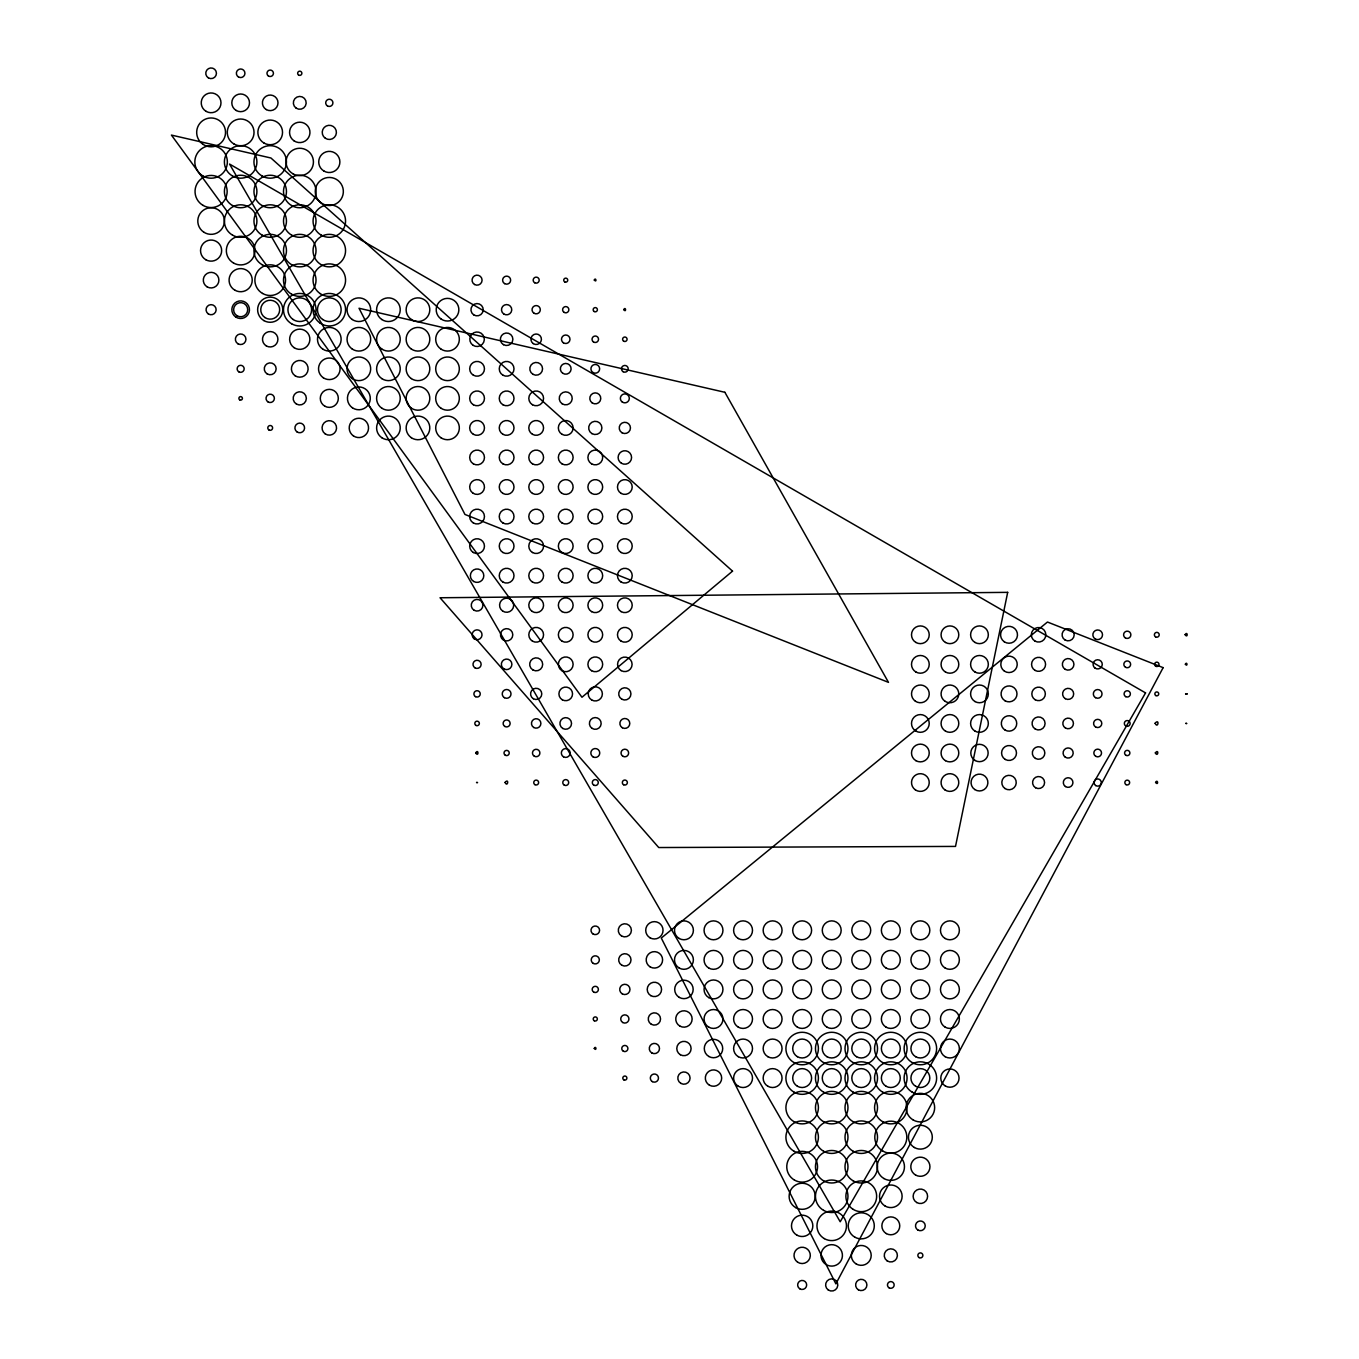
<?xml version="1.0" encoding="UTF-8"?>
<svg xmlns="http://www.w3.org/2000/svg" width="1359" height="1359" viewBox="0 0 1359 1359"><rect width="100%" height="100%" fill="white"/><g stroke="black" fill="none" stroke-linecap="round" stroke-linejoin="round"><path stroke-width="1.5" d="M475.684 752.903C478.725 757.693 478.674 748.113 475.684 752.903M476.584 782.512L477.57 782.58L476.584 782.478M505.038 782.444C507.773 788.05 509.285 777.365 505.038 782.444M594.291 280.073C597.043 283.25 595.854 276.624 594.291 280.005M594.257 1048.452C596.89 1051.832 596.125 1044.765 594.257 1048.452M623.713 309.631C626.414 313.334 625.921 305.843 623.73 309.546M1155.099 723.328C1158.038 729.256 1159.72 717.96 1155.116 723.209M1155.337 752.886C1158.055 757.948 1159.091 748.096 1155.337 752.886M1155.592 782.461C1158.751 786.317 1157.732 778.248 1155.592 782.461M1185.116 634.704C1187.919 638.849 1187.783 630.559 1185.116 634.602M1185.354 664.262C1187.8 667.473 1187.256 660.916 1185.371 664.126M1185.609 693.837L1187.086 693.939L1185.609 693.837M1185.846 723.413L1186.832 723.515L1185.846 723.379M1007.682 592.354L955.513 846.419L658.741 847.54L440.044 597.756L1007.682 592.354M1163.134 667.643L835.87 1283.847L661.289 938.05L1047.466 622.031L1163.134 667.643M1145.552 692.903L840.202 1221.775L229.535 164.048L1145.552 692.903M732.535 571.137L581.958 697.252L171.421 135.085L270.934 158.001L732.535 571.137M724.874 392.292L359.031 308.255L464.965 514.449L888.497 682.371L724.874 392.292M327.502 105.968A3.601 3.601 0 0 0 332.921 102.842A3.601 3.601 0 0 0 327.502 99.717A3.601 3.601 0 0 0 327.502 105.968M325.345 138.261A7.084 7.084 0 0 0 336.386 132.893A7.084 7.084 0 0 0 326.211 126.013A7.084 7.084 0 0 0 325.345 138.261M324.02 171.098A10.566 10.566 0 0 0 339.886 161.942A10.566 10.566 0 0 0 324.02 152.786A10.566 10.566 0 0 0 324.02 171.098M321.437 203.12A14.049 14.049 0 0 0 343.317 192.502A14.049 14.049 0 0 0 323.17 178.861A14.049 14.049 0 0 0 321.437 203.12M321.183 235.124A16.257 16.257 0 0 0 345.56 221.041A16.257 16.257 0 0 0 321.183 206.976A16.257 16.257 0 0 0 321.183 235.124M321.183 264.682A16.257 16.257 0 0 0 345.56 250.6A16.257 16.257 0 0 0 321.183 236.517A16.257 16.257 0 0 0 321.183 264.682M320.197 293.612A16.257 16.257 0 0 0 345.526 281.313A16.257 16.257 0 0 0 322.202 265.532A16.257 16.257 0 0 0 320.197 293.612M320.197 323.17A16.257 16.257 0 0 0 345.526 310.871A16.257 16.257 0 0 0 322.202 295.09A16.257 16.257 0 0 0 320.197 323.17M298.572 75.034A2.123 2.123 0 0 0 301.868 73.437A2.123 2.123 0 0 0 298.827 71.381A2.123 2.123 0 0 0 298.572 75.034M296.16 108.159A6.421 6.421 0 0 0 306.166 103.301A6.421 6.421 0 0 0 296.958 97.067A6.421 6.421 0 0 0 296.16 108.159M294.037 140.843A10.209 10.209 0 0 0 309.937 133.114A10.209 10.209 0 0 0 295.294 123.21A10.209 10.209 0 0 0 294.037 140.843M292.915 173.782A13.675 13.675 0 0 0 313.436 161.942A13.675 13.675 0 0 0 292.915 150.102A13.675 13.675 0 0 0 292.915 173.782M291.624 205.566A16.257 16.257 0 0 0 316.018 191.5A16.257 16.257 0 0 0 291.624 177.417A16.257 16.257 0 0 0 291.624 205.566M291.624 235.124A16.257 16.257 0 0 0 316.018 221.041A16.257 16.257 0 0 0 291.624 206.976A16.257 16.257 0 0 0 291.624 235.124M291.624 264.682A16.257 16.257 0 0 0 316.018 250.6A16.257 16.257 0 0 0 291.624 236.517A16.257 16.257 0 0 0 291.624 264.682M291.624 294.224A16.257 16.257 0 0 0 316.018 280.158A16.257 16.257 0 0 0 291.624 266.075A16.257 16.257 0 0 0 291.624 294.224M291.624 323.782A16.257 16.257 0 0 0 316.018 309.699A16.257 16.257 0 0 0 291.624 295.633A16.257 16.257 0 0 0 291.624 323.782M268.386 75.968A3.245 3.245 0 0 0 273.431 73.522A3.245 3.245 0 0 0 268.793 70.379A3.245 3.245 0 0 0 268.386 75.968M266.313 109.586A7.78 7.78 0 0 0 278 102.842A7.78 7.78 0 0 0 266.313 96.098A7.78 7.78 0 0 0 266.313 109.586M264.037 143.069A12.333 12.333 0 0 0 282.536 132.384A12.333 12.333 0 0 0 264.037 121.698A12.333 12.333 0 0 0 264.037 143.069M262.083 176.024A16.257 16.257 0 0 0 286.46 161.942A16.257 16.257 0 0 0 262.083 147.859A16.257 16.257 0 0 0 262.083 176.024M262.083 205.566A16.257 16.257 0 0 0 286.46 191.5A16.257 16.257 0 0 0 262.083 177.417A16.257 16.257 0 0 0 262.083 205.566M262.083 235.124A16.257 16.257 0 0 0 286.46 221.041A16.257 16.257 0 0 0 262.083 206.976A16.257 16.257 0 0 0 262.083 235.124M262.083 264.682A16.257 16.257 0 0 0 286.46 250.6A16.257 16.257 0 0 0 262.083 236.517A16.257 16.257 0 0 0 262.083 264.682M262.542 293.442A15.34 15.34 0 0 0 285.543 280.158A15.34 15.34 0 0 0 262.542 266.874A15.34 15.34 0 0 0 262.542 293.442M263.918 320.605A12.588 12.588 0 0 0 282.791 309.699A12.588 12.588 0 0 0 263.918 298.81A12.588 12.588 0 0 0 263.918 320.605M238.505 76.987A4.281 4.281 0 0 0 244.943 73.284A4.281 4.281 0 0 0 238.505 69.564A4.281 4.281 0 0 0 238.505 76.987M236.228 110.487A8.834 8.834 0 0 0 249.495 102.842A8.834 8.834 0 0 0 236.228 95.181A8.834 8.834 0 0 0 236.228 110.487M233.969 143.986A13.386 13.386 0 0 0 254.031 132.384A13.386 13.386 0 0 0 233.969 120.798A13.386 13.386 0 0 0 233.969 143.986M232.525 176.024A16.257 16.257 0 0 0 256.902 161.942A16.257 16.257 0 0 0 232.525 147.859A16.257 16.257 0 0 0 232.525 176.024M232.525 205.566A16.257 16.257 0 0 0 256.902 191.5A16.257 16.257 0 0 0 232.525 177.417A16.257 16.257 0 0 0 232.525 205.566M232.525 235.124A16.257 16.257 0 0 0 256.902 221.041A16.257 16.257 0 0 0 232.525 206.976A16.257 16.257 0 0 0 232.525 235.124M233.493 263A14.32 14.32 0 0 0 254.982 250.6A14.32 14.32 0 0 0 233.493 238.199A14.32 14.32 0 0 0 233.493 263M234.869 290.18A11.568 11.568 0 0 0 252.23 280.158A11.568 11.568 0 0 0 234.869 270.135A11.568 11.568 0 0 0 234.869 290.18M235.719 317.004A8.817 8.817 0 0 0 249.444 310.328A8.817 8.817 0 0 0 236.806 301.766A8.817 8.817 0 0 0 235.719 317.004M208.437 77.905A5.334 5.334 0 0 0 216.438 73.284A5.334 5.334 0 0 0 208.437 68.663A5.334 5.334 0 0 0 208.437 77.905M206.16 111.387A9.887 9.887 0 0 0 220.99 102.842A9.887 9.887 0 0 0 206.16 94.281A9.887 9.887 0 0 0 206.16 111.387M203.018 144.343A14.439 14.439 0 0 0 225.492 133.42A14.439 14.439 0 0 0 204.801 119.405A14.439 14.439 0 0 0 203.018 144.343M202.967 176.024A16.257 16.257 0 0 0 227.361 161.942A16.257 16.257 0 0 0 202.967 147.859A16.257 16.257 0 0 0 202.967 176.024M203.069 205.396A16.053 16.053 0 0 0 227.157 191.5A16.053 16.053 0 0 0 203.069 177.587A16.053 16.053 0 0 0 203.069 205.396M203.646 232.066A13.301 13.301 0 0 0 224.371 221.993A13.301 13.301 0 0 0 205.277 209.082A13.301 13.301 0 0 0 203.646 232.066M205.821 259.739A10.549 10.549 0 0 0 221.653 250.6A10.549 10.549 0 0 0 205.821 241.46A10.549 10.549 0 0 0 205.821 259.739M207.197 286.902A7.797 7.797 0 0 0 218.901 280.158A7.797 7.797 0 0 0 207.197 273.397A7.797 7.797 0 0 0 207.197 286.902M208.267 313.878A5.045 5.045 0 0 0 216.132 310.073A5.045 5.045 0 0 0 208.895 305.163A5.045 5.045 0 0 0 208.267 313.878M441.165 319.093A11.348 11.348 0 0 0 458.832 310.515A11.348 11.348 0 0 0 442.558 299.507A11.348 11.348 0 0 0 441.165 319.093M440.894 349.042A11.823 11.823 0 0 0 459.308 340.107A11.823 11.823 0 0 0 442.354 328.623A11.823 11.823 0 0 0 440.894 349.042M440.894 378.6A11.823 11.823 0 0 0 459.308 369.648A11.823 11.823 0 0 0 442.354 358.181A11.823 11.823 0 0 0 440.894 378.6M440.894 408.159A11.823 11.823 0 0 0 459.308 399.206A11.823 11.823 0 0 0 442.354 387.723A11.823 11.823 0 0 0 440.894 408.159M440.894 437.7A11.823 11.823 0 0 0 459.308 428.764A11.823 11.823 0 0 0 442.354 417.281A11.823 11.823 0 0 0 440.894 437.7M411.335 319.501A11.823 11.823 0 0 0 429.767 310.548A11.823 11.823 0 0 0 412.796 299.065A11.823 11.823 0 0 0 411.335 319.501M411.335 349.042A11.823 11.823 0 0 0 429.767 340.107A11.823 11.823 0 0 0 412.796 328.623A11.823 11.823 0 0 0 411.335 349.042M411.335 378.6A11.823 11.823 0 0 0 429.767 369.648A11.823 11.823 0 0 0 412.796 358.181A11.823 11.823 0 0 0 411.335 378.6M411.335 408.159A11.823 11.823 0 0 0 429.767 399.206A11.823 11.823 0 0 0 412.796 387.723A11.823 11.823 0 0 0 411.335 408.159M411.335 437.7A11.823 11.823 0 0 0 429.767 428.764A11.823 11.823 0 0 0 412.796 417.281A11.823 11.823 0 0 0 411.335 437.7M381.794 319.501A11.823 11.823 0 0 0 400.209 310.548A11.823 11.823 0 0 0 383.255 299.065A11.823 11.823 0 0 0 381.794 319.501M381.794 349.042A11.823 11.823 0 0 0 400.209 340.107A11.823 11.823 0 0 0 383.255 328.623A11.823 11.823 0 0 0 381.794 349.042M381.794 378.6A11.823 11.823 0 0 0 400.209 369.648A11.823 11.823 0 0 0 383.255 358.181A11.823 11.823 0 0 0 381.794 378.6M381.794 408.159A11.823 11.823 0 0 0 400.209 399.206A11.823 11.823 0 0 0 383.255 387.723A11.823 11.823 0 0 0 381.794 408.159M381.794 437.7A11.823 11.823 0 0 0 400.209 428.764A11.823 11.823 0 0 0 383.255 417.281A11.823 11.823 0 0 0 381.794 437.7M352.236 319.501A11.823 11.823 0 0 0 370.65 310.548A11.823 11.823 0 0 0 353.697 299.065A11.823 11.823 0 0 0 352.236 319.501M352.236 349.042A11.823 11.823 0 0 0 370.65 340.107A11.823 11.823 0 0 0 353.697 328.623A11.823 11.823 0 0 0 352.236 349.042M352.236 378.6A11.823 11.823 0 0 0 370.65 369.648A11.823 11.823 0 0 0 353.697 358.181A11.823 11.823 0 0 0 352.236 378.6M352.457 407.819A11.433 11.433 0 0 0 370.26 399.172A11.433 11.433 0 0 0 353.867 388.079A11.433 11.433 0 0 0 352.457 407.819M353.442 435.916A9.666 9.666 0 0 0 368.51 428.612A9.666 9.666 0 0 0 354.648 419.218A9.666 9.666 0 0 0 353.442 435.916M322.678 319.501A11.823 11.823 0 0 0 341.109 310.548A11.823 11.823 0 0 0 324.138 299.065A11.823 11.823 0 0 0 322.678 319.501M322.678 349.042A11.823 11.823 0 0 0 341.109 340.107A11.823 11.823 0 0 0 324.138 328.623A11.823 11.823 0 0 0 322.678 349.042M323.272 377.734A10.77 10.77 0 0 0 340.056 369.58A10.77 10.77 0 0 0 324.597 359.116A10.77 10.77 0 0 0 323.272 377.734M324.801 406.171A9.003 9.003 0 0 0 338.323 398.357A9.003 9.003 0 0 0 324.801 390.56A9.003 9.003 0 0 0 324.801 406.171M325.243 433.912A7.254 7.254 0 0 0 336.539 428.442A7.254 7.254 0 0 0 326.143 421.392A7.254 7.254 0 0 0 325.243 433.912M293.136 319.501A11.823 11.823 0 0 0 311.551 310.548A11.823 11.823 0 0 0 294.597 299.065A11.823 11.823 0 0 0 293.136 319.501M294.088 347.649A10.125 10.125 0 0 0 309.852 339.988A10.125 10.125 0 0 0 295.328 330.152A10.125 10.125 0 0 0 294.088 347.649M295.073 375.73A8.358 8.358 0 0 0 308.102 369.41A8.358 8.358 0 0 0 296.109 361.29A8.358 8.358 0 0 0 295.073 375.73M296.466 404.082A6.591 6.591 0 0 0 306.353 398.357A6.591 6.591 0 0 0 296.466 392.649A6.591 6.591 0 0 0 296.466 404.082M297.043 431.924A4.824 4.824 0 0 0 304.569 428.255A4.824 4.824 0 0 0 297.655 423.566A4.824 4.824 0 0 0 297.043 431.924M264.903 317.547A9.479 9.479 0 0 0 279.648 310.379A9.479 9.479 0 0 0 266.075 301.188A9.479 9.479 0 0 0 264.903 317.547M266.347 345.933A7.712 7.712 0 0 0 277.916 339.257A7.712 7.712 0 0 0 266.347 332.581A7.712 7.712 0 0 0 266.347 345.933M267.23 373.963A5.946 5.946 0 0 0 276.149 368.816A5.946 5.946 0 0 0 267.23 363.668A5.946 5.946 0 0 0 267.23 373.963M268.114 401.975A4.179 4.179 0 0 0 274.382 398.357A4.179 4.179 0 0 0 268.114 394.739A4.179 4.179 0 0 0 268.114 401.975M268.997 430.005A2.412 2.412 0 0 0 272.615 427.915A2.412 2.412 0 0 0 268.997 425.826A2.412 2.412 0 0 0 268.997 430.005M237.129 315.815A7.05 7.05 0 0 0 247.712 309.699A7.05 7.05 0 0 0 237.129 303.601A7.05 7.05 0 0 0 237.129 315.815M238.012 343.844A5.3 5.3 0 0 0 245.945 339.257A5.3 5.3 0 0 0 238.012 334.671A5.3 5.3 0 0 0 238.012 343.844M238.895 371.873A3.533 3.533 0 0 0 244.178 368.816A3.533 3.533 0 0 0 238.895 365.758A3.533 3.533 0 0 0 238.895 371.873M239.66 399.818A1.767 1.767 0 0 0 242.412 398.493A1.767 1.767 0 0 0 239.88 396.777A1.767 1.767 0 0 0 239.66 399.818M623.577 341.109A2.242 2.242 0 0 0 627.077 339.41A2.242 2.242 0 0 0 623.866 337.236A2.242 2.242 0 0 0 623.577 341.109M623.152 371.72A3.364 3.364 0 0 0 628.198 368.816A3.364 3.364 0 0 0 623.152 365.894A3.364 3.364 0 0 0 623.152 371.72M622.32 402.077A4.485 4.485 0 0 0 629.319 398.68A4.485 4.485 0 0 0 622.881 394.331A4.485 4.485 0 0 0 622.32 402.077M622.031 432.774A5.606 5.606 0 0 0 630.457 427.915A5.606 5.606 0 0 0 622.031 423.057A5.606 5.606 0 0 0 622.031 432.774M621.471 463.3A6.727 6.727 0 0 0 631.578 457.473A6.727 6.727 0 0 0 621.471 451.647A6.727 6.727 0 0 0 621.471 463.3M621.148 493.419A7.39 7.39 0 0 0 632.224 487.015A7.39 7.39 0 0 0 621.148 480.627A7.39 7.39 0 0 0 621.148 493.419M621.148 522.977A7.39 7.39 0 0 0 632.224 516.573A7.39 7.39 0 0 0 621.148 510.169A7.39 7.39 0 0 0 621.148 522.977M621.148 552.518A7.39 7.39 0 0 0 632.224 546.131A7.39 7.39 0 0 0 621.148 539.727A7.39 7.39 0 0 0 621.148 552.518M621.148 582.077A7.39 7.39 0 0 0 632.224 575.672A7.39 7.39 0 0 0 621.148 569.285A7.39 7.39 0 0 0 621.148 582.077M621.148 611.635A7.39 7.39 0 0 0 632.224 605.231A7.39 7.39 0 0 0 621.148 598.843A7.39 7.39 0 0 0 621.148 611.635M621.148 641.176A7.39 7.39 0 0 0 632.224 634.789A7.39 7.39 0 0 0 621.148 628.385A7.39 7.39 0 0 0 621.148 641.176M621.199 670.633A7.271 7.271 0 0 0 632.105 664.347A7.271 7.271 0 0 0 621.199 658.045A7.271 7.271 0 0 0 621.199 670.633M621.776 699.189A6.115 6.115 0 0 0 630.95 693.888A6.115 6.115 0 0 0 621.776 688.588A6.115 6.115 0 0 0 621.776 699.189M622.354 727.744A4.96 4.96 0 0 0 629.795 723.447A4.96 4.96 0 0 0 622.354 719.149A4.96 4.96 0 0 0 622.354 727.744M622.932 756.3A3.805 3.805 0 0 0 628.639 753.005A3.805 3.805 0 0 0 622.932 749.709A3.805 3.805 0 0 0 622.932 756.3M623.577 784.738A2.531 2.531 0 0 0 627.365 782.546A2.531 2.531 0 0 0 623.577 780.372A2.531 2.531 0 0 0 623.577 784.738M594.087 311.466A2.123 2.123 0 0 0 597.399 309.852A2.123 2.123 0 0 0 594.359 307.797A2.123 2.123 0 0 0 594.087 311.466M593.458 341.941A3.245 3.245 0 0 0 598.521 339.495A3.245 3.245 0 0 0 593.866 336.336A3.245 3.245 0 0 0 593.458 341.941M593.102 372.604A4.366 4.366 0 0 0 599.659 368.816A4.366 4.366 0 0 0 593.102 365.027A4.366 4.366 0 0 0 593.102 372.604M592.201 402.91A5.487 5.487 0 0 0 600.763 398.748A5.487 5.487 0 0 0 592.881 393.43A5.487 5.487 0 0 0 592.201 402.91M591.98 433.64A6.608 6.608 0 0 0 601.901 427.915A6.608 6.608 0 0 0 591.98 422.19A6.608 6.608 0 0 0 591.98 433.64M591.59 463.861A7.39 7.39 0 0 0 602.683 457.473A7.39 7.39 0 0 0 591.59 451.069A7.39 7.39 0 0 0 591.59 463.861M591.59 493.419A7.39 7.39 0 0 0 602.683 487.015A7.39 7.39 0 0 0 591.59 480.627A7.39 7.39 0 0 0 591.59 493.419M591.59 522.977A7.39 7.39 0 0 0 602.683 516.573A7.39 7.39 0 0 0 591.59 510.169A7.39 7.39 0 0 0 591.59 522.977M591.59 552.518A7.39 7.39 0 0 0 602.683 546.131A7.39 7.39 0 0 0 591.59 539.727A7.39 7.39 0 0 0 591.59 552.518M591.59 582.077A7.39 7.39 0 0 0 602.683 575.672A7.39 7.39 0 0 0 591.59 569.285A7.39 7.39 0 0 0 591.59 582.077M591.59 611.635A7.39 7.39 0 0 0 602.683 605.231A7.39 7.39 0 0 0 591.59 598.843A7.39 7.39 0 0 0 591.59 611.635M591.59 641.176A7.39 7.39 0 0 0 602.683 634.789A7.39 7.39 0 0 0 591.59 628.385A7.39 7.39 0 0 0 591.59 641.176M591.59 670.734A7.39 7.39 0 0 0 602.683 664.347A7.39 7.39 0 0 0 591.59 657.943A7.39 7.39 0 0 0 591.59 670.734M591.743 700.021A7.084 7.084 0 0 0 602.377 693.888A7.084 7.084 0 0 0 591.743 687.756A7.084 7.084 0 0 0 591.743 700.021M591.98 728.322A5.895 5.895 0 0 0 601.154 723.871A5.895 5.895 0 0 0 592.711 718.147A5.895 5.895 0 0 0 591.98 728.322M593.051 756.861A4.468 4.468 0 0 0 599.761 753.005A4.468 4.468 0 0 0 593.051 749.132A4.468 4.468 0 0 0 593.051 756.861M593.798 785.145A2.99 2.99 0 0 0 598.283 782.546A2.99 2.99 0 0 0 593.798 779.964A2.99 2.99 0 0 0 593.798 785.145M564.732 281.891A2.005 2.005 0 0 0 567.739 280.158A2.005 2.005 0 0 0 564.732 278.408A2.005 2.005 0 0 0 564.732 281.891M563.985 312.298A3.126 3.126 0 0 0 568.86 309.937A3.126 3.126 0 0 0 564.359 306.896A3.126 3.126 0 0 0 563.985 312.298M563.356 342.774A4.247 4.247 0 0 0 569.982 339.563A4.247 4.247 0 0 0 563.883 335.435A4.247 4.247 0 0 0 563.356 342.774M562.728 373.266A5.368 5.368 0 0 0 571.103 369.189A5.368 5.368 0 0 0 563.39 363.974A5.368 5.368 0 0 0 562.728 373.266M562.099 403.742A6.489 6.489 0 0 0 572.207 398.833A6.489 6.489 0 0 0 562.898 392.513A6.489 6.489 0 0 0 562.099 403.742M562.031 434.319A7.39 7.39 0 0 0 573.124 427.915A7.39 7.39 0 0 0 562.031 421.511A7.39 7.39 0 0 0 562.031 434.319M562.031 463.861A7.39 7.39 0 0 0 573.124 457.473A7.39 7.39 0 0 0 562.031 451.069A7.39 7.39 0 0 0 562.031 463.861M561.59 493.147A7.39 7.39 0 0 0 573.107 487.541A7.39 7.39 0 0 0 562.507 480.373A7.39 7.39 0 0 0 561.59 493.147M562.031 522.977A7.39 7.39 0 0 0 573.124 516.573A7.39 7.39 0 0 0 562.031 510.169A7.39 7.39 0 0 0 562.031 522.977M562.031 552.518A7.39 7.39 0 0 0 573.124 546.131A7.39 7.39 0 0 0 562.031 539.727A7.39 7.39 0 0 0 562.031 552.518M562.031 582.077A7.39 7.39 0 0 0 573.124 575.672A7.39 7.39 0 0 0 562.031 569.285A7.39 7.39 0 0 0 562.031 582.077M562.031 611.635A7.39 7.39 0 0 0 573.124 605.231A7.39 7.39 0 0 0 562.031 598.843A7.39 7.39 0 0 0 562.031 611.635M562.031 641.176A7.39 7.39 0 0 0 573.124 634.789A7.39 7.39 0 0 0 562.031 628.385A7.39 7.39 0 0 0 562.031 641.176M562.031 670.734A7.39 7.39 0 0 0 573.124 664.347A7.39 7.39 0 0 0 562.031 657.943A7.39 7.39 0 0 0 562.031 670.734M562.32 699.8A6.829 6.829 0 0 0 572.547 693.888A6.829 6.829 0 0 0 562.32 687.977A6.829 6.829 0 0 0 562.32 699.8M562.83 728.492A5.827 5.827 0 0 0 571.544 723.447A5.827 5.827 0 0 0 562.83 718.401A5.827 5.827 0 0 0 562.83 728.492M563.526 756.827A4.434 4.434 0 0 0 570.168 753.005A4.434 4.434 0 0 0 563.526 749.166A4.434 4.434 0 0 0 563.526 756.827M564.257 785.111A2.956 2.956 0 0 0 568.691 782.546A2.956 2.956 0 0 0 564.257 779.981A2.956 2.956 0 0 0 564.257 785.111M534.682 282.757A3.007 3.007 0 0 0 539.2 280.158A3.007 3.007 0 0 0 534.682 277.542A3.007 3.007 0 0 0 534.682 282.757M533.866 313.131A4.128 4.128 0 0 0 540.304 310.005A4.128 4.128 0 0 0 534.376 305.979A4.128 4.128 0 0 0 533.866 313.131M533.238 343.606A5.249 5.249 0 0 0 541.426 339.631A5.249 5.249 0 0 0 533.883 334.535A5.249 5.249 0 0 0 533.238 343.606M533 374.337A6.37 6.37 0 0 0 542.564 368.816A6.37 6.37 0 0 0 533 363.295A6.37 6.37 0 0 0 533 374.337M532.49 404.761A7.39 7.39 0 0 0 543.566 398.357A7.39 7.39 0 0 0 532.49 391.97A7.39 7.39 0 0 0 532.49 404.761M532.49 434.319A7.39 7.39 0 0 0 543.566 427.915A7.39 7.39 0 0 0 532.49 421.511A7.39 7.39 0 0 0 532.49 434.319M532.49 463.861A7.39 7.39 0 0 0 543.566 457.473A7.39 7.39 0 0 0 532.49 451.069A7.39 7.39 0 0 0 532.49 463.861M532.49 493.419A7.39 7.39 0 0 0 543.566 487.015A7.39 7.39 0 0 0 532.49 480.627A7.39 7.39 0 0 0 532.49 493.419M532.49 522.977A7.39 7.39 0 0 0 543.566 516.573A7.39 7.39 0 0 0 532.49 510.169A7.39 7.39 0 0 0 532.49 522.977M532.49 552.518A7.39 7.39 0 0 0 543.566 546.131A7.39 7.39 0 0 0 532.49 539.727A7.39 7.39 0 0 0 532.49 552.518M532.49 582.077A7.39 7.39 0 0 0 543.566 575.672A7.39 7.39 0 0 0 532.49 569.285A7.39 7.39 0 0 0 532.49 582.077M532.032 611.346A7.39 7.39 0 0 0 543.549 605.757A7.39 7.39 0 0 0 532.949 598.589A7.39 7.39 0 0 0 532.032 611.346M532.49 641.176A7.39 7.39 0 0 0 543.566 634.789A7.39 7.39 0 0 0 532.49 628.385A7.39 7.39 0 0 0 532.49 641.176M532.932 669.97A6.489 6.489 0 0 0 542.683 664.347A6.489 6.489 0 0 0 532.932 658.707A6.489 6.489 0 0 0 532.932 669.97M533.374 698.747A5.606 5.606 0 0 0 541.782 693.888A5.606 5.606 0 0 0 533.374 689.03A5.606 5.606 0 0 0 533.374 698.747M533.815 727.524A4.723 4.723 0 0 0 540.899 723.447A4.723 4.723 0 0 0 533.815 719.353A4.723 4.723 0 0 0 533.815 727.524M534.325 756.216A3.72 3.72 0 0 0 539.897 753.005A3.72 3.72 0 0 0 534.325 749.777A3.72 3.72 0 0 0 534.325 756.216M534.953 784.67A2.463 2.463 0 0 0 538.64 782.546A2.463 2.463 0 0 0 534.953 780.423A2.463 2.463 0 0 0 534.953 784.67M504.614 283.623A4.009 4.009 0 0 0 510.644 280.158A4.009 4.009 0 0 0 504.614 276.675A4.009 4.009 0 0 0 504.614 283.623M503.747 313.963A5.147 5.147 0 0 0 511.748 310.073A5.147 5.147 0 0 0 504.376 305.079A5.147 5.147 0 0 0 503.747 313.963M503.493 344.676A6.268 6.268 0 0 0 512.887 339.257A6.268 6.268 0 0 0 503.493 333.838A6.268 6.268 0 0 0 503.493 344.676M502.932 375.203A7.39 7.39 0 0 0 514.008 368.816A7.39 7.39 0 0 0 502.932 362.411A7.39 7.39 0 0 0 502.932 375.203M502.932 404.761A7.39 7.39 0 0 0 514.008 398.357A7.39 7.39 0 0 0 502.932 391.97A7.39 7.39 0 0 0 502.932 404.761M502.932 434.319A7.39 7.39 0 0 0 514.008 427.915A7.39 7.39 0 0 0 502.932 421.511A7.39 7.39 0 0 0 502.932 434.319M502.932 463.861A7.39 7.39 0 0 0 514.008 457.473A7.39 7.39 0 0 0 502.932 451.069A7.39 7.39 0 0 0 502.932 463.861M502.932 493.419A7.39 7.39 0 0 0 514.008 487.015A7.39 7.39 0 0 0 502.932 480.627A7.39 7.39 0 0 0 502.932 493.419M502.932 522.977A7.39 7.39 0 0 0 514.008 516.573A7.39 7.39 0 0 0 502.932 510.169A7.39 7.39 0 0 0 502.932 522.977M502.932 552.518A7.39 7.39 0 0 0 514.008 546.131A7.39 7.39 0 0 0 502.932 539.727A7.39 7.39 0 0 0 502.932 552.518M502.932 582.077A7.39 7.39 0 0 0 514.008 575.672A7.39 7.39 0 0 0 502.932 569.285A7.39 7.39 0 0 0 502.932 582.077M502.677 611.074A7.05 7.05 0 0 0 513.668 605.74A7.05 7.05 0 0 0 503.543 598.894A7.05 7.05 0 0 0 502.677 611.074M503.543 640.123A6.166 6.166 0 0 0 512.802 634.789A6.166 6.166 0 0 0 503.543 629.455A6.166 6.166 0 0 0 503.543 640.123M503.985 668.917A5.283 5.283 0 0 0 511.901 664.347A5.283 5.283 0 0 0 503.985 659.761A5.283 5.283 0 0 0 503.985 668.917M504.427 697.694A4.383 4.383 0 0 0 511.018 693.888A4.383 4.383 0 0 0 504.427 690.083A4.383 4.383 0 0 0 504.427 697.694M504.885 726.47A3.499 3.499 0 0 0 510.135 723.447A3.499 3.499 0 0 0 504.885 720.406A3.499 3.499 0 0 0 504.885 726.47M505.327 755.264A2.616 2.616 0 0 0 509.234 753.005A2.616 2.616 0 0 0 505.327 750.729A2.616 2.616 0 0 0 505.327 755.264M474.563 284.507A5.028 5.028 0 0 0 482.088 280.158A5.028 5.028 0 0 0 474.563 275.809A5.028 5.028 0 0 0 474.563 284.507M473.628 314.795A6.149 6.149 0 0 0 483.209 310.141A6.149 6.149 0 0 0 474.393 304.178A6.149 6.149 0 0 0 473.628 314.795M473 345.271A7.271 7.271 0 0 0 484.314 339.784A7.271 7.271 0 0 0 473.9 332.717A7.271 7.271 0 0 0 473 345.271M473.374 375.203A7.39 7.39 0 0 0 484.467 368.816A7.39 7.39 0 0 0 473.374 362.411A7.39 7.39 0 0 0 473.374 375.203M473.374 404.761A7.39 7.39 0 0 0 484.467 398.357A7.39 7.39 0 0 0 473.374 391.97A7.39 7.39 0 0 0 473.374 404.761M473.374 434.319A7.39 7.39 0 0 0 484.467 427.915A7.39 7.39 0 0 0 473.374 421.511A7.39 7.39 0 0 0 473.374 434.319M473.374 463.861A7.39 7.39 0 0 0 484.467 457.473A7.39 7.39 0 0 0 473.374 451.069A7.39 7.39 0 0 0 473.374 463.861M472.932 493.147A7.39 7.39 0 0 0 484.45 487.541A7.39 7.39 0 0 0 473.849 480.373A7.39 7.39 0 0 0 472.932 493.147M473.374 522.977A7.39 7.39 0 0 0 484.467 516.573A7.39 7.39 0 0 0 473.374 510.169A7.39 7.39 0 0 0 473.374 522.977M473.374 552.518A7.39 7.39 0 0 0 484.467 546.131A7.39 7.39 0 0 0 473.374 539.727A7.39 7.39 0 0 0 473.374 552.518M473.713 581.499A6.727 6.727 0 0 0 483.804 575.672A6.727 6.727 0 0 0 473.713 569.863A6.727 6.727 0 0 0 473.713 581.499M474.155 610.293A5.844 5.844 0 0 0 482.921 605.231A5.844 5.844 0 0 0 474.155 600.185A5.844 5.844 0 0 0 474.155 610.293M474.308 638.883A4.943 4.943 0 0 0 482.02 635.146A4.943 4.943 0 0 0 474.92 630.338A4.943 4.943 0 0 0 474.308 638.883M475.038 667.864A4.06 4.06 0 0 0 481.137 664.347A4.06 4.06 0 0 0 475.038 660.814A4.06 4.06 0 0 0 475.038 667.864M475.48 696.64A3.177 3.177 0 0 0 480.254 693.888A3.177 3.177 0 0 0 475.48 691.136A3.177 3.177 0 0 0 475.48 696.64M475.939 725.417A2.293 2.293 0 0 0 479.353 723.447A2.293 2.293 0 0 0 475.939 721.459A2.293 2.293 0 0 0 475.939 725.417M912.246 1062.602A16.257 16.257 0 0 0 936.623 1048.519A16.257 16.257 0 0 0 912.246 1034.454A16.257 16.257 0 0 0 912.246 1062.602M912.246 1092.16A16.257 16.257 0 0 0 936.623 1078.078A16.257 16.257 0 0 0 912.246 1063.995A16.257 16.257 0 0 0 912.246 1092.16M913.231 1120.003A14.286 14.286 0 0 0 934.652 1107.636A14.286 14.286 0 0 0 913.231 1095.252A14.286 14.286 0 0 0 913.231 1120.003M914.403 1147.523A11.942 11.942 0 0 0 932.308 1137.177A11.942 11.942 0 0 0 914.403 1126.849A11.942 11.942 0 0 0 914.403 1147.523M915.575 1175.025A9.581 9.581 0 0 0 929.947 1166.735A9.581 9.581 0 0 0 915.575 1158.446A9.581 9.581 0 0 0 915.575 1175.025M916.747 1202.545A7.22 7.22 0 0 0 927.602 1196.294A7.22 7.22 0 0 0 916.747 1190.025A7.22 7.22 0 0 0 916.747 1202.545M917.937 1230.065A4.875 4.875 0 0 0 925.241 1225.835A4.875 4.875 0 0 0 917.937 1221.622A4.875 4.875 0 0 0 917.937 1230.065M919.109 1257.585A2.514 2.514 0 0 0 922.88 1255.393A2.514 2.514 0 0 0 919.109 1253.219A2.514 2.514 0 0 0 919.109 1257.585M882.687 1062.602A16.257 16.257 0 0 0 907.065 1048.519A16.257 16.257 0 0 0 882.687 1034.454A16.257 16.257 0 0 0 882.687 1062.602M882.687 1092.16A16.257 16.257 0 0 0 907.065 1078.078A16.257 16.257 0 0 0 882.687 1063.995A16.257 16.257 0 0 0 882.687 1092.16M882.687 1121.702A16.257 16.257 0 0 0 907.065 1107.636A16.257 16.257 0 0 0 882.687 1093.553A16.257 16.257 0 0 0 882.687 1121.702M882.806 1151.056A16.002 16.002 0 0 0 906.827 1137.177A16.002 16.002 0 0 0 882.806 1123.315A16.002 16.002 0 0 0 882.806 1151.056M883.979 1178.559A13.658 13.658 0 0 0 904.465 1166.735A13.658 13.658 0 0 0 883.979 1154.912A13.658 13.658 0 0 0 883.979 1178.559M885.168 1206.079A11.297 11.297 0 0 0 902.121 1196.294A11.297 11.297 0 0 0 885.168 1186.509A11.297 11.297 0 0 0 885.168 1206.079M886.34 1233.598A8.952 8.952 0 0 0 899.76 1225.835A8.952 8.952 0 0 0 886.34 1218.089A8.952 8.952 0 0 0 886.34 1233.598M887.121 1260.846A6.574 6.574 0 0 0 897.382 1255.869A6.574 6.574 0 0 0 887.937 1249.482A6.574 6.574 0 0 0 887.121 1260.846M889.126 1287.856A3.364 3.364 0 0 0 894.171 1284.951A3.364 3.364 0 0 0 889.126 1282.03A3.364 3.364 0 0 0 889.126 1287.856M853.129 1062.602A16.257 16.257 0 0 0 877.523 1048.519A16.257 16.257 0 0 0 853.129 1034.454A16.257 16.257 0 0 0 853.129 1062.602M853.129 1092.16A16.257 16.257 0 0 0 877.523 1078.078A16.257 16.257 0 0 0 853.129 1063.995A16.257 16.257 0 0 0 853.129 1092.16M853.129 1121.702A16.257 16.257 0 0 0 877.523 1107.636A16.257 16.257 0 0 0 853.129 1093.553A16.257 16.257 0 0 0 853.129 1121.702M853.129 1151.26A16.257 16.257 0 0 0 877.523 1137.177A16.257 16.257 0 0 0 853.129 1123.112A16.257 16.257 0 0 0 853.129 1151.26M853.129 1180.818A16.257 16.257 0 0 0 877.523 1166.735A16.257 16.257 0 0 0 853.129 1152.653A16.257 16.257 0 0 0 853.129 1180.818M852.637 1209.017A15.374 15.374 0 0 0 876.606 1197.381A15.374 15.374 0 0 0 854.539 1182.449A15.374 15.374 0 0 0 852.637 1209.017M854.743 1237.115A13.029 13.029 0 0 0 874.296 1225.835A13.029 13.029 0 0 0 854.743 1214.555A13.029 13.029 0 0 0 854.743 1237.115M856.289 1264.006A9.938 9.938 0 0 0 871.204 1255.393A9.938 9.938 0 0 0 856.289 1246.798A9.938 9.938 0 0 0 856.289 1264.006M858.429 1289.844A5.657 5.657 0 0 0 866.906 1284.951A5.657 5.657 0 0 0 858.429 1280.059A5.657 5.657 0 0 0 858.429 1289.844M823.588 1062.602A16.257 16.257 0 0 0 847.965 1048.519A16.257 16.257 0 0 0 823.588 1034.454A16.257 16.257 0 0 0 823.588 1062.602M823.588 1092.16A16.257 16.257 0 0 0 847.965 1078.078A16.257 16.257 0 0 0 823.588 1063.995A16.257 16.257 0 0 0 823.588 1092.16M823.588 1121.702A16.257 16.257 0 0 0 847.965 1107.636A16.257 16.257 0 0 0 823.588 1093.553A16.257 16.257 0 0 0 823.588 1121.702M823.588 1151.26A16.257 16.257 0 0 0 847.965 1137.177A16.257 16.257 0 0 0 823.588 1123.112A16.257 16.257 0 0 0 823.588 1151.26M823.588 1180.818A16.257 16.257 0 0 0 847.965 1166.735A16.257 16.257 0 0 0 823.588 1152.653A16.257 16.257 0 0 0 823.588 1180.818M823.588 1210.359A16.257 16.257 0 0 0 847.965 1196.294A16.257 16.257 0 0 0 823.588 1182.211A16.257 16.257 0 0 0 823.588 1210.359M824.335 1238.627A14.762 14.762 0 0 0 846.47 1225.835A14.762 14.762 0 0 0 824.335 1213.06A14.762 14.762 0 0 0 824.335 1238.627M825.694 1264.278A10.736 10.736 0 0 0 842.41 1256.158A10.736 10.736 0 0 0 827.019 1245.744A10.736 10.736 0 0 0 825.694 1264.278M828.294 1289.997A6.099 6.099 0 0 0 837.79 1285.376A6.099 6.099 0 0 0 829.041 1279.465A6.099 6.099 0 0 0 828.294 1289.997M794.03 1062.602A16.257 16.257 0 0 0 818.407 1048.519A16.257 16.257 0 0 0 794.03 1034.454A16.257 16.257 0 0 0 794.03 1062.602M794.03 1092.16A16.257 16.257 0 0 0 818.407 1078.078A16.257 16.257 0 0 0 794.03 1063.995A16.257 16.257 0 0 0 794.03 1092.16M794.03 1121.702A16.257 16.257 0 0 0 818.407 1107.636A16.257 16.257 0 0 0 794.03 1093.553A16.257 16.257 0 0 0 794.03 1121.702M794.03 1151.26A16.257 16.257 0 0 0 818.407 1137.177A16.257 16.257 0 0 0 794.03 1123.112A16.257 16.257 0 0 0 794.03 1151.26M794.454 1180.071A15.391 15.391 0 0 0 817.54 1166.735A15.391 15.391 0 0 0 794.454 1153.417A15.391 15.391 0 0 0 794.454 1180.071M795.644 1207.573A13.029 13.029 0 0 0 815.196 1196.294A13.029 13.029 0 0 0 795.644 1184.997A13.029 13.029 0 0 0 795.644 1207.573M796.816 1235.093A10.685 10.685 0 0 0 812.835 1225.835A10.685 10.685 0 0 0 796.816 1216.594A10.685 10.685 0 0 0 796.816 1235.093M797.58 1262.154A8.171 8.171 0 0 0 810.304 1255.971A8.171 8.171 0 0 0 798.582 1248.055A8.171 8.171 0 0 0 797.58 1262.154M799.907 1288.859A4.502 4.502 0 0 0 806.668 1284.951A4.502 4.502 0 0 0 799.907 1281.044A4.502 4.502 0 0 0 799.907 1288.859M1155.575 636.895A2.446 2.446 0 0 0 1159.227 634.789A2.446 2.446 0 0 0 1155.575 632.682A2.446 2.446 0 0 0 1155.575 636.895M1155.694 666.233A2.191 2.191 0 0 0 1158.989 664.347A2.191 2.191 0 0 0 1155.694 662.445A2.191 2.191 0 0 0 1155.694 666.233M1155.813 695.57A1.937 1.937 0 0 0 1158.734 693.888A1.937 1.937 0 0 0 1155.813 692.207A1.937 1.937 0 0 0 1155.813 695.57M1125.422 637.949A3.635 3.635 0 0 0 1130.875 634.789A3.635 3.635 0 0 0 1125.422 631.629A3.635 3.635 0 0 0 1125.422 637.949M1125.541 667.286A3.397 3.397 0 0 0 1130.637 664.347A3.397 3.397 0 0 0 1125.541 661.391A3.397 3.397 0 0 0 1125.541 667.286M1125.66 696.623A3.143 3.143 0 0 0 1130.382 693.888A3.143 3.143 0 0 0 1125.66 691.17A3.143 3.143 0 0 0 1125.66 696.623M1125.779 725.961A2.905 2.905 0 0 0 1130.144 723.447A2.905 2.905 0 0 0 1125.779 720.933A2.905 2.905 0 0 0 1125.779 725.961M1125.915 755.298A2.65 2.65 0 0 0 1129.89 753.005A2.65 2.65 0 0 0 1125.915 750.695A2.65 2.65 0 0 0 1125.915 755.298M1126.033 784.636A2.412 2.412 0 0 0 1129.652 782.546A2.412 2.412 0 0 0 1126.033 780.474A2.412 2.412 0 0 0 1126.033 784.636M1095.269 638.985A4.841 4.841 0 0 0 1102.523 634.789A4.841 4.841 0 0 0 1095.269 630.593A4.841 4.841 0 0 0 1095.269 638.985M1095.099 668.152A4.604 4.604 0 0 0 1102.268 664.67A4.604 4.604 0 0 0 1095.677 660.202A4.604 4.604 0 0 0 1095.099 668.152M1095.507 697.66A4.349 4.349 0 0 0 1102.03 693.888A4.349 4.349 0 0 0 1095.507 690.117A4.349 4.349 0 0 0 1095.507 697.66M1095.626 726.997A4.111 4.111 0 0 0 1101.792 723.447A4.111 4.111 0 0 0 1095.626 719.896A4.111 4.111 0 0 0 1095.626 726.997M1095.762 756.334A3.856 3.856 0 0 0 1101.537 753.005A3.856 3.856 0 0 0 1095.762 749.658A3.856 3.856 0 0 0 1095.762 756.334M1095.66 785.536A3.618 3.618 0 0 0 1101.283 782.801A3.618 3.618 0 0 0 1096.101 779.302A3.618 3.618 0 0 0 1095.66 785.536M1065.099 640.021A6.048 6.048 0 0 0 1074.188 634.789A6.048 6.048 0 0 0 1065.099 629.54A6.048 6.048 0 0 0 1065.099 640.021M1065.235 669.358A5.81 5.81 0 0 0 1073.933 664.347A5.81 5.81 0 0 0 1065.235 659.319A5.81 5.81 0 0 0 1065.235 669.358M1065.354 698.696A5.555 5.555 0 0 0 1073.678 693.888A5.555 5.555 0 0 0 1065.354 689.081A5.555 5.555 0 0 0 1065.354 698.696M1065.473 728.033A5.3 5.3 0 0 0 1073.44 723.447A5.3 5.3 0 0 0 1065.473 718.843A5.3 5.3 0 0 0 1065.473 728.033M1065.286 757.184A5.062 5.062 0 0 0 1073.185 753.362A5.062 5.062 0 0 0 1065.915 748.452A5.062 5.062 0 0 0 1065.286 757.184M1065.439 786.538A4.807 4.807 0 0 0 1072.93 782.886A4.807 4.807 0 0 0 1066.034 778.214A4.807 4.807 0 0 0 1065.439 786.538M1034.946 641.074A7.254 7.254 0 0 0 1045.835 634.789A7.254 7.254 0 0 0 1034.946 628.504A7.254 7.254 0 0 0 1034.946 641.074M1035.082 670.412A6.999 6.999 0 0 0 1045.581 664.347A6.999 6.999 0 0 0 1035.082 658.266A6.999 6.999 0 0 0 1035.082 670.412M1035.201 699.749A6.761 6.761 0 0 0 1045.343 693.888A6.761 6.761 0 0 0 1035.201 688.045A6.761 6.761 0 0 0 1035.201 699.749M1035.32 729.087A6.506 6.506 0 0 0 1045.088 723.447A6.506 6.506 0 0 0 1035.32 717.807A6.506 6.506 0 0 0 1035.32 729.087M1035.439 758.424A6.268 6.268 0 0 0 1044.85 753.005A6.268 6.268 0 0 0 1035.439 747.569A6.268 6.268 0 0 0 1035.439 758.424M1035.575 787.761A6.014 6.014 0 0 0 1044.595 782.546A6.014 6.014 0 0 0 1035.575 777.331A6.014 6.014 0 0 0 1035.575 787.761M1004.284 641.788A8.46 8.46 0 0 0 1017.466 635.383A8.46 8.46 0 0 0 1005.337 627.178A8.46 8.46 0 0 0 1004.284 641.788M1004.42 671.142A8.205 8.205 0 0 0 1017.211 664.925A8.205 8.205 0 0 0 1005.439 656.958A8.205 8.205 0 0 0 1004.42 671.142M1005.048 700.785A7.967 7.967 0 0 0 1016.991 693.888A7.967 7.967 0 0 0 1005.048 686.991A7.967 7.967 0 0 0 1005.048 700.785M1005.167 730.123A7.712 7.712 0 0 0 1016.736 723.447A7.712 7.712 0 0 0 1005.167 716.771A7.712 7.712 0 0 0 1005.167 730.123M1005.286 759.46A7.475 7.475 0 0 0 1016.498 753.005A7.475 7.475 0 0 0 1005.286 746.533A7.475 7.475 0 0 0 1005.286 759.46M1004.981 788.526A7.22 7.22 0 0 0 1016.226 783.073A7.22 7.22 0 0 0 1005.864 776.057A7.22 7.22 0 0 0 1004.981 788.526M975.032 642.467A8.867 8.867 0 0 0 988.333 634.789A8.867 8.867 0 0 0 975.032 627.111A8.867 8.867 0 0 0 975.032 642.467M975.032 672.026A8.867 8.867 0 0 0 988.333 664.347A8.867 8.867 0 0 0 975.032 656.669A8.867 8.867 0 0 0 975.032 672.026M975.032 701.567A8.867 8.867 0 0 0 988.333 693.888A8.867 8.867 0 0 0 975.032 686.21A8.867 8.867 0 0 0 975.032 701.567M975.032 731.125A8.867 8.867 0 0 0 988.333 723.447A8.867 8.867 0 0 0 975.032 715.768A8.867 8.867 0 0 0 975.032 731.125M975.133 760.513A8.664 8.664 0 0 0 988.146 753.005A8.664 8.664 0 0 0 975.133 745.496A8.664 8.664 0 0 0 975.133 760.513M974.743 789.528A8.426 8.426 0 0 0 987.874 783.158A8.426 8.426 0 0 0 975.796 774.97A8.426 8.426 0 0 0 974.743 789.528M945.49 642.467A8.867 8.867 0 0 0 958.791 634.789A8.867 8.867 0 0 0 945.49 627.111A8.867 8.867 0 0 0 945.49 642.467M945.49 672.026A8.867 8.867 0 0 0 958.791 664.347A8.867 8.867 0 0 0 945.49 656.669A8.867 8.867 0 0 0 945.49 672.026M944.947 701.227A8.867 8.867 0 0 0 958.758 694.517A8.867 8.867 0 0 0 946.051 685.921A8.867 8.867 0 0 0 944.947 701.227M945.49 731.125A8.867 8.867 0 0 0 958.791 723.447A8.867 8.867 0 0 0 945.49 715.768A8.867 8.867 0 0 0 945.49 731.125M945.49 760.683A8.867 8.867 0 0 0 958.791 753.005A8.867 8.867 0 0 0 945.49 745.327A8.867 8.867 0 0 0 945.49 760.683M944.947 789.885A8.867 8.867 0 0 0 958.758 783.175A8.867 8.867 0 0 0 946.051 774.579A8.867 8.867 0 0 0 944.947 789.885M915.932 642.467A8.867 8.867 0 0 0 929.233 634.789A8.867 8.867 0 0 0 915.932 627.111A8.867 8.867 0 0 0 915.932 642.467M915.932 672.026A8.867 8.867 0 0 0 929.233 664.347A8.867 8.867 0 0 0 915.932 656.669A8.867 8.867 0 0 0 915.932 672.026M915.405 701.227A8.867 8.867 0 0 0 929.216 694.517A8.867 8.867 0 0 0 916.493 685.921A8.867 8.867 0 0 0 915.405 701.227M915.932 731.125A8.867 8.867 0 0 0 929.233 723.447A8.867 8.867 0 0 0 915.932 715.768A8.867 8.867 0 0 0 915.932 731.125M915.932 760.683A8.867 8.867 0 0 0 929.233 753.005A8.867 8.867 0 0 0 915.932 745.327A8.867 8.867 0 0 0 915.932 760.683M915.405 789.885A8.867 8.867 0 0 0 929.216 783.175A8.867 8.867 0 0 0 916.493 774.579A8.867 8.867 0 0 0 915.405 789.885M945.184 938.508A9.462 9.462 0 0 0 959.369 930.32A9.462 9.462 0 0 0 945.184 922.132A9.462 9.462 0 0 0 945.184 938.508M945.184 968.05A9.462 9.462 0 0 0 959.369 959.862A9.462 9.462 0 0 0 945.184 951.674A9.462 9.462 0 0 0 945.184 968.05M945.184 997.608A9.462 9.462 0 0 0 959.369 989.42A9.462 9.462 0 0 0 945.184 981.232A9.462 9.462 0 0 0 945.184 997.608M945.184 1027.166A9.462 9.462 0 0 0 959.369 1018.978A9.462 9.462 0 0 0 945.184 1010.79A9.462 9.462 0 0 0 945.184 1027.166M945.184 1056.707A9.462 9.462 0 0 0 959.369 1048.519A9.462 9.462 0 0 0 945.184 1040.331A9.462 9.462 0 0 0 945.184 1056.707M945.354 1085.994A9.122 9.122 0 0 0 959.046 1078.078A9.122 9.122 0 0 0 945.354 1070.179A9.122 9.122 0 0 0 945.354 1085.994M915.643 938.508A9.462 9.462 0 0 0 929.828 930.32A9.462 9.462 0 0 0 915.643 922.132A9.462 9.462 0 0 0 915.643 938.508M915.643 968.05A9.462 9.462 0 0 0 929.828 959.862A9.462 9.462 0 0 0 915.643 951.674A9.462 9.462 0 0 0 915.643 968.05M915.643 997.608A9.462 9.462 0 0 0 929.828 989.42A9.462 9.462 0 0 0 915.643 981.232A9.462 9.462 0 0 0 915.643 997.608M915.643 1027.166A9.462 9.462 0 0 0 929.828 1018.978A9.462 9.462 0 0 0 915.643 1010.79A9.462 9.462 0 0 0 915.643 1027.166M915.643 1056.707A9.462 9.462 0 0 0 929.828 1048.519A9.462 9.462 0 0 0 915.643 1040.331A9.462 9.462 0 0 0 915.643 1056.707M915.643 1086.266A9.462 9.462 0 0 0 929.828 1078.078A9.462 9.462 0 0 0 915.643 1069.89A9.462 9.462 0 0 0 915.643 1086.266M886.085 938.508A9.462 9.462 0 0 0 900.27 930.32A9.462 9.462 0 0 0 886.085 922.132A9.462 9.462 0 0 0 886.085 938.508M886.085 968.05A9.462 9.462 0 0 0 900.27 959.862A9.462 9.462 0 0 0 886.085 951.674A9.462 9.462 0 0 0 886.085 968.05M886.085 997.608A9.462 9.462 0 0 0 900.27 989.42A9.462 9.462 0 0 0 886.085 981.232A9.462 9.462 0 0 0 886.085 997.608M886.085 1027.166A9.462 9.462 0 0 0 900.27 1018.978A9.462 9.462 0 0 0 886.085 1010.79A9.462 9.462 0 0 0 886.085 1027.166M886.085 1056.707A9.462 9.462 0 0 0 900.27 1048.519A9.462 9.462 0 0 0 886.085 1040.331A9.462 9.462 0 0 0 886.085 1056.707M886.085 1086.266A9.462 9.462 0 0 0 900.27 1078.078A9.462 9.462 0 0 0 886.085 1069.89A9.462 9.462 0 0 0 886.085 1086.266M856.527 938.508A9.462 9.462 0 0 0 870.711 930.32A9.462 9.462 0 0 0 856.527 922.132A9.462 9.462 0 0 0 856.527 938.508M856.527 968.05A9.462 9.462 0 0 0 870.711 959.862A9.462 9.462 0 0 0 856.527 951.674A9.462 9.462 0 0 0 856.527 968.05M856.527 997.608A9.462 9.462 0 0 0 870.711 989.42A9.462 9.462 0 0 0 856.527 981.232A9.462 9.462 0 0 0 856.527 997.608M856.527 1027.166A9.462 9.462 0 0 0 870.711 1018.978A9.462 9.462 0 0 0 856.527 1010.79A9.462 9.462 0 0 0 856.527 1027.166M856.527 1056.707A9.462 9.462 0 0 0 870.711 1048.519A9.462 9.462 0 0 0 856.527 1040.331A9.462 9.462 0 0 0 856.527 1056.707M856.527 1086.266A9.462 9.462 0 0 0 870.711 1078.078A9.462 9.462 0 0 0 856.527 1069.89A9.462 9.462 0 0 0 856.527 1086.266M826.985 938.508A9.462 9.462 0 0 0 841.17 930.32A9.462 9.462 0 0 0 826.985 922.132A9.462 9.462 0 0 0 826.985 938.508M826.985 968.05A9.462 9.462 0 0 0 841.17 959.862A9.462 9.462 0 0 0 826.985 951.674A9.462 9.462 0 0 0 826.985 968.05M826.985 997.608A9.462 9.462 0 0 0 841.17 989.42A9.462 9.462 0 0 0 826.985 981.232A9.462 9.462 0 0 0 826.985 997.608M826.985 1027.166A9.462 9.462 0 0 0 841.17 1018.978A9.462 9.462 0 0 0 826.985 1010.79A9.462 9.462 0 0 0 826.985 1027.166M826.985 1056.707A9.462 9.462 0 0 0 841.17 1048.519A9.462 9.462 0 0 0 826.985 1040.331A9.462 9.462 0 0 0 826.985 1056.707M826.985 1086.266A9.462 9.462 0 0 0 841.17 1078.078A9.462 9.462 0 0 0 826.985 1069.89A9.462 9.462 0 0 0 826.985 1086.266M797.427 938.508A9.462 9.462 0 0 0 811.612 930.32A9.462 9.462 0 0 0 797.427 922.132A9.462 9.462 0 0 0 797.427 938.508M797.427 968.05A9.462 9.462 0 0 0 811.612 959.862A9.462 9.462 0 0 0 797.427 951.674A9.462 9.462 0 0 0 797.427 968.05M797.427 997.608A9.462 9.462 0 0 0 811.612 989.42A9.462 9.462 0 0 0 797.427 981.232A9.462 9.462 0 0 0 797.427 997.608M797.427 1027.166A9.462 9.462 0 0 0 811.612 1018.978A9.462 9.462 0 0 0 797.427 1010.79A9.462 9.462 0 0 0 797.427 1027.166M797.427 1056.707A9.462 9.462 0 0 0 811.612 1048.519A9.462 9.462 0 0 0 797.427 1040.331A9.462 9.462 0 0 0 797.427 1056.707M797.427 1086.266A9.462 9.462 0 0 0 811.612 1078.078A9.462 9.462 0 0 0 797.427 1069.89A9.462 9.462 0 0 0 797.427 1086.266M767.869 938.508A9.462 9.462 0 0 0 782.054 930.32A9.462 9.462 0 0 0 767.869 922.132A9.462 9.462 0 0 0 767.869 938.508M767.869 968.05A9.462 9.462 0 0 0 782.054 959.862A9.462 9.462 0 0 0 767.869 951.674A9.462 9.462 0 0 0 767.869 968.05M767.869 997.608A9.462 9.462 0 0 0 782.054 989.42A9.462 9.462 0 0 0 767.869 981.232A9.462 9.462 0 0 0 767.869 997.608M767.869 1027.166A9.462 9.462 0 0 0 782.054 1018.978A9.462 9.462 0 0 0 767.869 1010.79A9.462 9.462 0 0 0 767.869 1027.166M767.869 1056.707A9.462 9.462 0 0 0 782.054 1048.519A9.462 9.462 0 0 0 767.869 1040.331A9.462 9.462 0 0 0 767.869 1056.707M767.869 1086.266A9.462 9.462 0 0 0 782.054 1078.078A9.462 9.462 0 0 0 767.869 1069.89A9.462 9.462 0 0 0 767.869 1086.266M738.328 938.508A9.462 9.462 0 0 0 752.512 930.32A9.462 9.462 0 0 0 738.328 922.132A9.462 9.462 0 0 0 738.328 938.508M738.328 968.05A9.462 9.462 0 0 0 752.512 959.862A9.462 9.462 0 0 0 738.328 951.674A9.462 9.462 0 0 0 738.328 968.05M738.328 997.608A9.462 9.462 0 0 0 752.512 989.42A9.462 9.462 0 0 0 738.328 981.232A9.462 9.462 0 0 0 738.328 997.608M738.328 1027.166A9.462 9.462 0 0 0 752.512 1018.978A9.462 9.462 0 0 0 738.328 1010.79A9.462 9.462 0 0 0 738.328 1027.166M738.328 1056.707A9.462 9.462 0 0 0 752.512 1048.519A9.462 9.462 0 0 0 738.328 1040.331A9.462 9.462 0 0 0 738.328 1056.707M738.328 1086.266A9.462 9.462 0 0 0 752.512 1078.078A9.462 9.462 0 0 0 738.328 1069.89A9.462 9.462 0 0 0 738.328 1086.266M708.769 938.508A9.462 9.462 0 0 0 722.954 930.32A9.462 9.462 0 0 0 708.769 922.132A9.462 9.462 0 0 0 708.769 938.508M708.769 968.05A9.462 9.462 0 0 0 722.954 959.862A9.462 9.462 0 0 0 708.769 951.674A9.462 9.462 0 0 0 708.769 968.05M708.769 997.608A9.462 9.462 0 0 0 722.954 989.42A9.462 9.462 0 0 0 708.769 981.232A9.462 9.462 0 0 0 708.769 997.608M708.769 1027.166A9.462 9.462 0 0 0 722.954 1018.978A9.462 9.462 0 0 0 708.769 1010.79A9.462 9.462 0 0 0 708.769 1027.166M708.888 1056.504A9.207 9.207 0 0 0 722.716 1048.519A9.207 9.207 0 0 0 708.888 1040.552A9.207 9.207 0 0 0 708.888 1056.504M709.415 1085.161A8.171 8.171 0 0 0 721.68 1078.078A8.171 8.171 0 0 0 709.415 1070.994A8.171 8.171 0 0 0 709.415 1085.161M679.211 938.508A9.462 9.462 0 0 0 693.396 930.32A9.462 9.462 0 0 0 679.211 922.132A9.462 9.462 0 0 0 679.211 938.508M679.211 968.05A9.462 9.462 0 0 0 693.396 959.862A9.462 9.462 0 0 0 679.211 951.674A9.462 9.462 0 0 0 679.211 968.05M679.33 997.421A9.224 9.224 0 0 0 693.175 989.42A9.224 9.224 0 0 0 679.33 981.419A9.224 9.224 0 0 0 679.33 997.421M679.84 1026.079A8.205 8.205 0 0 0 692.139 1018.978A8.205 8.205 0 0 0 679.84 1011.877A8.205 8.205 0 0 0 679.84 1026.079M680.366 1054.737A7.169 7.169 0 0 0 691.102 1048.519A7.169 7.169 0 0 0 680.366 1042.319A7.169 7.169 0 0 0 680.366 1054.737M680.876 1083.395A6.132 6.132 0 0 0 690.083 1078.078A6.132 6.132 0 0 0 680.876 1072.761A6.132 6.132 0 0 0 680.876 1083.395M650.061 937.812A8.647 8.647 0 0 0 663.039 930.32A8.647 8.647 0 0 0 650.061 922.812A8.647 8.647 0 0 0 650.061 937.812M650.282 966.979A8.222 8.222 0 0 0 662.614 959.862A8.222 8.222 0 0 0 650.282 952.744A8.222 8.222 0 0 0 650.282 966.979M650.791 995.637A7.186 7.186 0 0 0 661.578 989.42A7.186 7.186 0 0 0 650.791 983.203A7.186 7.186 0 0 0 650.791 995.637M651.318 1024.295A6.149 6.149 0 0 0 660.542 1018.978A6.149 6.149 0 0 0 651.318 1013.644A6.149 6.149 0 0 0 651.318 1024.295M651.827 1052.953A5.113 5.113 0 0 0 659.506 1048.519A5.113 5.113 0 0 0 651.827 1044.086A5.113 5.113 0 0 0 651.827 1052.953M652.354 1081.628A4.094 4.094 0 0 0 658.486 1078.078A4.094 4.094 0 0 0 652.354 1074.544A4.094 4.094 0 0 0 652.354 1081.628M621.556 936.011A6.574 6.574 0 0 0 631.408 930.32A6.574 6.574 0 0 0 621.556 924.63A6.574 6.574 0 0 0 621.556 936.011M621.759 965.213A6.166 6.166 0 0 0 631.018 959.862A6.166 6.166 0 0 0 621.759 954.528A6.166 6.166 0 0 0 621.759 965.213M622.269 993.871A5.147 5.147 0 0 0 629.981 989.42A5.147 5.147 0 0 0 622.269 984.969A5.147 5.147 0 0 0 622.269 993.871M622.779 1022.529A4.111 4.111 0 0 0 628.945 1018.978A4.111 4.111 0 0 0 622.779 1015.411A4.111 4.111 0 0 0 622.779 1022.529M623.305 1051.187A3.075 3.075 0 0 0 627.909 1048.519A3.075 3.075 0 0 0 623.305 1045.852A3.075 3.075 0 0 0 623.305 1051.187M623.815 1079.844A2.038 2.038 0 0 0 626.89 1078.078A2.038 2.038 0 0 0 623.815 1076.311A2.038 2.038 0 0 0 623.815 1079.844M593.136 934.041A4.315 4.315 0 0 0 599.591 930.32A4.315 4.315 0 0 0 593.136 926.583A4.315 4.315 0 0 0 593.136 934.041M593.254 963.395A4.077 4.077 0 0 0 599.353 959.862A4.077 4.077 0 0 0 593.254 956.345A4.077 4.077 0 0 0 593.254 963.395M593.73 992.104A3.092 3.092 0 0 0 598.385 989.42A3.092 3.092 0 0 0 593.73 986.736A3.092 3.092 0 0 0 593.73 992.104M594.257 1020.762A2.072 2.072 0 0 0 597.348 1018.978A2.072 2.072 0 0 0 594.257 1017.178A2.072 2.072 0 0 0 594.257 1020.762"/></g></svg>
